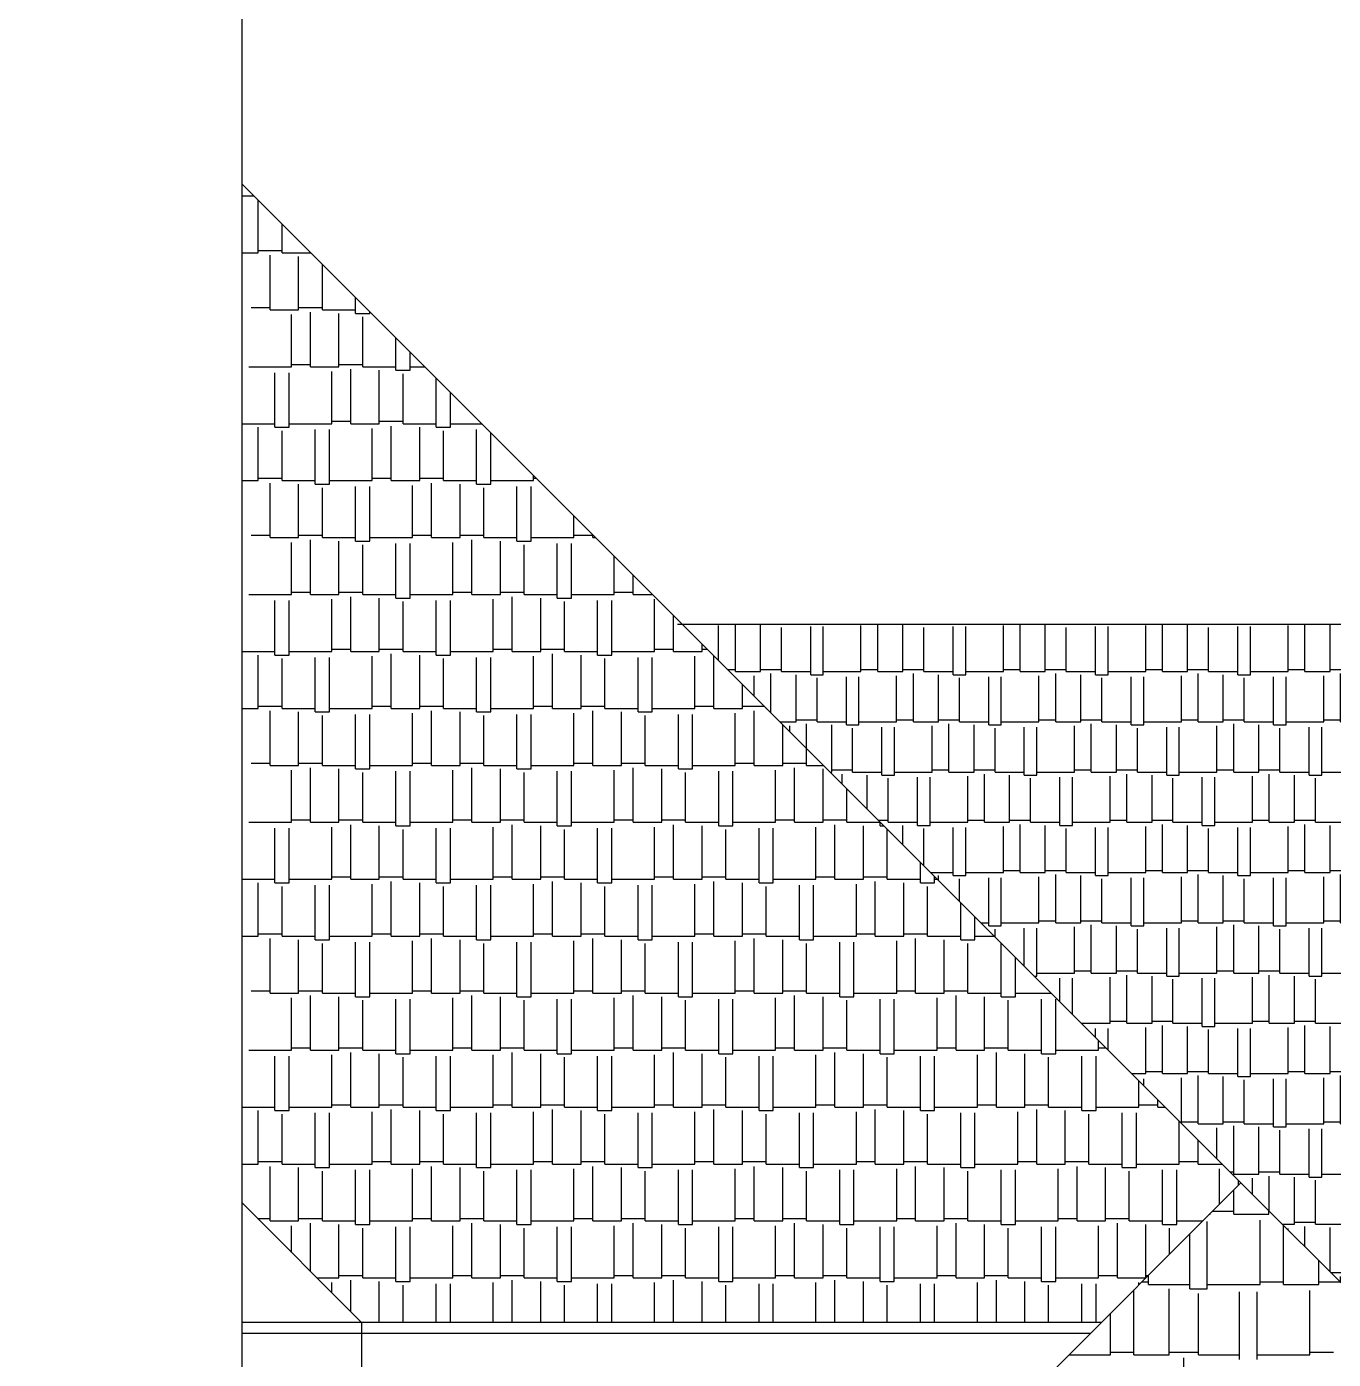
# Model space of a CAD drawing. Header units: millimetres. Extents: x 7 to 784, y -168 to 358.
# Drawn here: x 190.75 to 214.15, y 140.27 to 164.14 of the extents above; entities that cross this region are included whole.
import ezdxf

# ---------------------------------------------------------------- set-up
doc = ezdxf.new("R2010")
doc.units = ezdxf.units.MM
doc.layers.add('wall', color=5, linetype='Continuous')

msp = doc.modelspace()

# ---------------------------------------------------------------- hatches: boundary and pattern name
h = msp.add_hatch()
h.set_pattern_fill('AR-RSHKE', color=256, scale=0.075, style=0)
h.set_pattern_definition([(0, (1631.4393, 624.1896), (1.9125, 0.9), [0.45, -0.375, 0.525, -0.225, 0.675, -0.3]), (0, (1631.8893, 624.2271), (1.9125, 0.9), [0.375, -1.425, 0.3, -0.45]), (0, (1632.7893, 624.1334), (1.9125, 0.9), [0.225, -2.325]), (90, (1631.4393, 624.1896), (-0.6375, 0.9), [0.8625, -2.7375]), (90, (1631.8893, 624.1896), (-0.6375, 0.9), [0.84375, -2.75625]), (90, (1632.2643, 624.1896), (-0.6375, 0.9), [0.7875, -2.8125]), (90, (1632.7893, 624.13337), (-0.6375, 0.9), [0.8625, -2.7375]), (90, (1633.0143, 624.13337), (-0.6375, 0.9), [0.8625, -2.7375]), (90, (1633.6893, 624.1896), (-0.6375, 0.9), [0.825, -2.775])])
h.paths.add_polyline_path([(202.49419, 153.43301), (212.49419, 143.43301), (212.49419, 143.43301), (214.99419, 140.93301), (228.99419, 140.93301), (228.99419, 144.18301), (219.74419, 153.43301)])
h.paths.add_polyline_path([(232.24419, 140.93301), (228.99419, 144.18301), (228.99419, 140.93301)])

# ---------------------------------------------------------------- linework, layer by layer
for p, q in [((194.59931, 173.91368), (194.59931, 68.53607)), ((212.49419, 143.43301), (194.59931, 161.32789)), ((200.54931, 155.03212), (200.88931, 155.03212)), ((200.88931, 154.98962), (200.88931, 155.03789)), ((200.88931, 154.98962), (200.93759, 154.98962)), ((201.27181, 153.96962), (201.27181, 154.65539)), ((201.61181, 153.96962), (201.61181, 154.31539)), ((200.50681, 153.96962), (201.27181, 153.96962)), ((201.27181, 154.01212), (201.61181, 154.01212)), ((201.61181, 153.96962), (201.95759, 153.96962)), ((200.97431, 152.88587), (200.97431, 153.86337)), ((201.22931, 152.88587), (201.22931, 153.86337)), ((201.99431, 152.94962), (201.99431, 153.88462)), ((202.33431, 152.94962), (202.33431, 153.59289)), ((219.74419, 153.43301), (202.40696, 153.43301)), ((202.84431, 152.94962), (202.84431, 153.08289)), ((200.37931, 152.94962), (200.97431, 152.94962)), ((200.67681, 151.92962), (200.67681, 152.88587)), ((200.97431, 152.88587), (201.22931, 152.88587)), ((201.10181, 151.92962), (201.10181, 152.82212)), ((201.22931, 152.94962), (201.99431, 152.94962)), ((201.69681, 151.86587), (201.69681, 152.84337)), ((201.95181, 151.86587), (201.95181, 152.84337)), ((201.99431, 152.99212), (202.33431, 152.99212)), ((202.33431, 152.94962), (202.84431, 152.94962)), ((202.71681, 151.92962), (202.71681, 152.86462)), ((202.84431, 152.99212), (202.93509, 152.99212)), ((203.05681, 151.92962), (203.05681, 152.87039)), ((203.56681, 151.92962), (203.56681, 152.36039)), ((200.16681, 151.92962), (200.67681, 151.92962)), ((200.67681, 151.97212), (201.10181, 151.97212)), ((200.88931, 150.90962), (200.88931, 151.88712)), ((201.10181, 151.92962), (201.69681, 151.92962)), ((201.39931, 150.90962), (201.39931, 151.86587)), ((201.69681, 151.86587), (201.95181, 151.86587)), ((201.95181, 151.92962), (202.71681, 151.92962)), ((202.41931, 150.84587), (202.41931, 151.82337)), ((202.67431, 150.84587), (202.67431, 151.82337)), ((202.71681, 151.97212), (203.05681, 151.97212)), ((203.05681, 151.92962), (203.56681, 151.92962)), ((203.43931, 150.90962), (203.43931, 151.84462)), ((203.56681, 151.97212), (203.95509, 151.97212)), ((203.77931, 150.90962), (203.77931, 151.88712)), ((203.99181, 151.92962), (203.99181, 151.93539)), ((203.99181, 151.92962), (203.99759, 151.92962)), ((201.82431, 150.90962), (201.82431, 151.80212)), ((204.28931, 150.90962), (204.28931, 151.63789)), ((204.71431, 150.90962), (204.71431, 151.21289)), ((200.54931, 150.95212), (200.88931, 150.95212)), ((200.88931, 150.90962), (201.39931, 150.90962)), ((201.39931, 150.95212), (201.82431, 150.95212)), ((201.61181, 149.88962), (201.61181, 150.86712)), ((201.82431, 150.90962), (202.41931, 150.90962)), ((202.67431, 150.90962), (203.43931, 150.90962)), ((203.43931, 150.95212), (203.77931, 150.95212)), ((203.77931, 150.90962), (204.28931, 150.90962)), ((204.28931, 150.95212), (204.71431, 150.95212)), ((204.50181, 149.88962), (204.50181, 150.86712)), ((204.71431, 150.90962), (205.01759, 150.90962)), ((201.27181, 149.88962), (201.27181, 150.82462)), ((202.12181, 149.88962), (202.12181, 150.84587)), ((202.41931, 150.84587), (202.67431, 150.84587)), ((202.54681, 149.88962), (202.54681, 150.78212)), ((203.14181, 149.82587), (203.14181, 150.80337)), ((203.39681, 149.82587), (203.39681, 150.80337)), ((204.16181, 149.88962), (204.16181, 150.82462)), ((205.01181, 149.88962), (205.01181, 150.84587)), ((205.43681, 149.88962), (205.43681, 150.49039)), ((201.27181, 149.93212), (201.61181, 149.93212)), ((202.12181, 149.93212), (202.54681, 149.93212)), ((204.16181, 149.93212), (204.50181, 149.93212)), ((205.01181, 149.93212), (205.43681, 149.93212)), ((200.50681, 149.88962), (201.27181, 149.88962)), ((200.97431, 148.80587), (200.97431, 149.78337)), ((201.22931, 148.80587), (201.22931, 149.78337)), ((201.61181, 149.88962), (202.12181, 149.88962)), ((201.99431, 148.86962), (201.99431, 149.80462)), ((202.33431, 148.86962), (202.33431, 149.84712)), ((202.54681, 149.88962), (203.14181, 149.88962)), ((202.84431, 148.86962), (202.84431, 149.82587)), ((203.14181, 149.82587), (203.39681, 149.82587)), ((203.26931, 148.86962), (203.26931, 149.76212)), ((203.39681, 149.88962), (204.16181, 149.88962)), ((203.86431, 148.80587), (203.86431, 149.78337)), ((204.11931, 148.80587), (204.11931, 149.78337)), ((204.50181, 149.88962), (205.01181, 149.88962)), ((204.88431, 148.86962), (204.88431, 149.80462)), ((205.22431, 148.86962), (205.22431, 149.84712)), ((205.43681, 149.88962), (206.03181, 149.88962)), ((205.73431, 148.86962), (205.73431, 149.82587)), ((206.03181, 149.82587), (206.03181, 149.89539)), ((206.03181, 149.82587), (206.10134, 149.82587)), ((206.15931, 148.86962), (206.15931, 149.76212)), ((206.75431, 148.80587), (206.75431, 149.17289)), ((200.37931, 148.86962), (200.97431, 148.86962)), ((200.67681, 147.84962), (200.67681, 148.80587)), ((200.97431, 148.80587), (201.22931, 148.80587)), ((201.10181, 147.84962), (201.10181, 148.74212)), ((201.22931, 148.86962), (201.99431, 148.86962)), ((201.69681, 147.78587), (201.69681, 148.76337)), ((201.95181, 147.78587), (201.95181, 148.76337)), ((201.99431, 148.91212), (202.33431, 148.91212)), ((202.33431, 148.86962), (202.84431, 148.86962)), ((202.71681, 147.84962), (202.71681, 148.78462)), ((202.84431, 148.91212), (203.26931, 148.91212)), ((203.05681, 147.84962), (203.05681, 148.82712)), ((203.26931, 148.86962), (203.86431, 148.86962)), ((203.56681, 147.84962), (203.56681, 148.80587)), ((203.86431, 148.80587), (204.11931, 148.80587)), ((203.99181, 147.84962), (203.99181, 148.74212)), ((204.11931, 148.86962), (204.88431, 148.86962)), ((204.58681, 147.78587), (204.58681, 148.76337)), ((204.84181, 147.78587), (204.84181, 148.76337)), ((204.88431, 148.91212), (205.22431, 148.91212)), ((205.22431, 148.86962), (205.73431, 148.86962)), ((205.60681, 147.84962), (205.60681, 148.78462)), ((205.73431, 148.91212), (206.15931, 148.91212)), ((205.94681, 147.84962), (205.94681, 148.82712)), ((206.15931, 148.86962), (206.75431, 148.86962)), ((206.45681, 147.84962), (206.45681, 148.80587)), ((206.75431, 148.80587), (207.00931, 148.80587)), ((206.88181, 147.84962), (206.88181, 148.74212)), ((207.00931, 148.80587), (207.00931, 148.91789)), ((207.00931, 148.86962), (207.05759, 148.86962)), ((207.47681, 147.78587), (207.47681, 148.45039)), ((207.73181, 147.78587), (207.73181, 148.19539)), ((200.16681, 147.84962), (200.67681, 147.84962)), ((200.67681, 147.89212), (201.10181, 147.89212)), ((200.88931, 146.82962), (200.88931, 147.80712)), ((201.10181, 147.84962), (201.69681, 147.84962)), ((201.39931, 146.82962), (201.39931, 147.78587)), ((201.69681, 147.78587), (201.95181, 147.78587)), ((201.95181, 147.84962), (202.71681, 147.84962)), ((202.71681, 147.89212), (203.05681, 147.89212)), ((203.05681, 147.84962), (203.56681, 147.84962)), ((203.43931, 146.82962), (203.43931, 147.76462)), ((203.56681, 147.89212), (203.99181, 147.89212)), ((203.77931, 146.82962), (203.77931, 147.80712)), ((203.99181, 147.84962), (204.58681, 147.84962)), ((204.28931, 146.82962), (204.28931, 147.78587)), ((204.58681, 147.78587), (204.84181, 147.78587)), ((204.84181, 147.84962), (205.60681, 147.84962)), ((205.60681, 147.89212), (205.94681, 147.89212)), ((205.94681, 147.84962), (206.45681, 147.84962)), ((206.32931, 146.82962), (206.32931, 147.76462)), ((206.45681, 147.89212), (206.88181, 147.89212)), ((206.66931, 146.82962), (206.66931, 147.80712)), ((206.88181, 147.84962), (207.47681, 147.84962)), ((207.17931, 146.82962), (207.17931, 147.78587)), ((207.47681, 147.78587), (207.73181, 147.78587)), ((207.73181, 147.84962), (208.07759, 147.84962)), ((201.82431, 146.82962), (201.82431, 147.72212)), ((202.41931, 146.76587), (202.41931, 147.74337)), ((202.67431, 146.76587), (202.67431, 147.74337)), ((204.71431, 146.82962), (204.71431, 147.72212)), ((205.30931, 146.76587), (205.30931, 147.74337)), ((205.56431, 146.76587), (205.56431, 147.74337)), ((207.60431, 146.82962), (207.60431, 147.72212)), ((208.19931, 146.76587), (208.19931, 147.72789)), ((208.45431, 146.76587), (208.45431, 147.47289)), ((200.54931, 146.87212), (200.88931, 146.87212)), ((200.88931, 146.82962), (201.39931, 146.82962)), ((201.39931, 146.87212), (201.82431, 146.87212)), ((201.82431, 146.82962), (202.41931, 146.82962)), ((202.67431, 146.82962), (203.43931, 146.82962)), ((203.43931, 146.87212), (203.77931, 146.87212)), ((203.77931, 146.82962), (204.28931, 146.82962)), ((204.28931, 146.87212), (204.71431, 146.87212)), ((204.71431, 146.82962), (205.30931, 146.82962)), ((205.56431, 146.82962), (206.32931, 146.82962)), ((206.32931, 146.87212), (206.66931, 146.87212)), ((206.66931, 146.82962), (207.17931, 146.82962)), ((207.17931, 146.87212), (207.60431, 146.87212)), ((207.60431, 146.82962), (208.19931, 146.82962)), ((208.45431, 146.82962), (209.09759, 146.82962)), ((201.27181, 145.80962), (201.27181, 146.74462)), ((201.61181, 145.80962), (201.61181, 146.78712)), ((202.12181, 145.80962), (202.12181, 146.76587)), ((202.41931, 146.76587), (202.67431, 146.76587)), ((202.54681, 145.80962), (202.54681, 146.70212)), ((203.14181, 145.74587), (203.14181, 146.72337)), ((203.39681, 145.74587), (203.39681, 146.72337)), ((204.16181, 145.80962), (204.16181, 146.74462)), ((204.50181, 145.80962), (204.50181, 146.78712)), ((205.01181, 145.80962), (205.01181, 146.76587)), ((205.30931, 146.76587), (205.56431, 146.76587)), ((205.43681, 145.80962), (205.43681, 146.70212)), ((206.03181, 145.74587), (206.03181, 146.72337)), ((206.28681, 145.74587), (206.28681, 146.72337)), ((207.05181, 145.80962), (207.05181, 146.74462)), ((207.39181, 145.80962), (207.39181, 146.78712)), ((207.90181, 145.80962), (207.90181, 146.76587)), ((208.19931, 146.76587), (208.45431, 146.76587)), ((208.32681, 145.80962), (208.32681, 146.70212)), ((208.92181, 145.74587), (208.92181, 146.72337)), ((209.17681, 145.74587), (209.17681, 146.72337)), ((201.27181, 145.85212), (201.61181, 145.85212)), ((202.12181, 145.85212), (202.54681, 145.85212)), ((204.16181, 145.85212), (204.50181, 145.85212)), ((205.01181, 145.85212), (205.43681, 145.85212)), ((207.05181, 145.85212), (207.39181, 145.85212)), ((207.90181, 145.85212), (208.32681, 145.85212)), ((209.94181, 145.80962), (209.94181, 145.98539)), ((209.94181, 145.85212), (210.07509, 145.85212)), ((200.50681, 145.80962), (201.27181, 145.80962)), ((200.97431, 144.72587), (200.97431, 145.70337)), ((201.22931, 144.72587), (201.22931, 145.70337)), ((201.61181, 145.80962), (202.12181, 145.80962)), ((201.99431, 144.78962), (201.99431, 145.72462)), ((202.33431, 144.78962), (202.33431, 145.76712)), ((202.54681, 145.80962), (203.14181, 145.80962)), ((202.84431, 144.78962), (202.84431, 145.74587)), ((203.14181, 145.74587), (203.39681, 145.74587)), ((203.26931, 144.78962), (203.26931, 145.68212)), ((203.39681, 145.80962), (204.16181, 145.80962)), ((203.86431, 144.72587), (203.86431, 145.70337)), ((204.11931, 144.72587), (204.11931, 145.70337)), ((204.50181, 145.80962), (205.01181, 145.80962)), ((204.88431, 144.78962), (204.88431, 145.72462)), ((205.22431, 144.78962), (205.22431, 145.76712)), ((205.43681, 145.80962), (206.03181, 145.80962)), ((205.73431, 144.78962), (205.73431, 145.74587)), ((206.03181, 145.74587), (206.28681, 145.74587)), ((206.15931, 144.78962), (206.15931, 145.68212)), ((206.28681, 145.80962), (207.05181, 145.80962)), ((206.75431, 144.72587), (206.75431, 145.70337)), ((207.00931, 144.72587), (207.00931, 145.70337)), ((207.39181, 145.80962), (207.90181, 145.80962)), ((207.77431, 144.78962), (207.77431, 145.72462)), ((208.11431, 144.78962), (208.11431, 145.76712)), ((208.32681, 145.80962), (208.92181, 145.80962)), ((208.62431, 144.78962), (208.62431, 145.74587)), ((208.92181, 145.74587), (209.17681, 145.74587)), ((209.04931, 144.78962), (209.04931, 145.68212)), ((209.17681, 145.80962), (209.94181, 145.80962)), ((209.64431, 144.72587), (209.64431, 145.70337)), ((209.89931, 144.72587), (209.89931, 145.70337)), ((210.66431, 144.78962), (210.66431, 145.26289)), ((211.00431, 144.78962), (211.00431, 144.92289)), ((200.37931, 144.78962), (200.97431, 144.78962)), ((200.67681, 143.76962), (200.67681, 144.72587)), ((200.97431, 144.72587), (201.22931, 144.72587)), ((201.10181, 143.76962), (201.10181, 144.66212)), ((201.22931, 144.78962), (201.99431, 144.78962)), ((201.69681, 143.70587), (201.69681, 144.68337)), ((201.95181, 143.70587), (201.95181, 144.68337)), ((201.99431, 144.83212), (202.33431, 144.83212)), ((202.33431, 144.78962), (202.84431, 144.78962)), ((202.71681, 143.76962), (202.71681, 144.70462)), ((202.84431, 144.83212), (203.26931, 144.83212)), ((203.05681, 143.76962), (203.05681, 144.74712)), ((203.26931, 144.78962), (203.86431, 144.78962)), ((203.56681, 143.76962), (203.56681, 144.72587)), ((203.86431, 144.72587), (204.11931, 144.72587)), ((203.99181, 143.76962), (203.99181, 144.66212)), ((204.11931, 144.78962), (204.88431, 144.78962)), ((204.58681, 143.70587), (204.58681, 144.68337)), ((204.84181, 143.70587), (204.84181, 144.68337)), ((204.88431, 144.83212), (205.22431, 144.83212)), ((205.22431, 144.78962), (205.73431, 144.78962)), ((205.60681, 143.76962), (205.60681, 144.70462)), ((205.73431, 144.83212), (206.15931, 144.83212)), ((205.94681, 143.76962), (205.94681, 144.74712)), ((206.15931, 144.78962), (206.75431, 144.78962)), ((206.45681, 143.76962), (206.45681, 144.72587)), ((206.75431, 144.72587), (207.00931, 144.72587)), ((206.88181, 143.76962), (206.88181, 144.66212)), ((207.00931, 144.78962), (207.77431, 144.78962)), ((207.47681, 143.70587), (207.47681, 144.68337)), ((207.73181, 143.70587), (207.73181, 144.68337)), ((207.77431, 144.83212), (208.11431, 144.83212)), ((208.11431, 144.78962), (208.62431, 144.78962)), ((208.49681, 143.76962), (208.49681, 144.70462)), ((208.62431, 144.83212), (209.04931, 144.83212)), ((208.83681, 143.76962), (208.83681, 144.74712)), ((209.04931, 144.78962), (209.64431, 144.78962)), ((209.34681, 143.76962), (209.34681, 144.72587)), ((209.64431, 144.72587), (209.89931, 144.72587)), ((209.77181, 143.76962), (209.77181, 144.66212)), ((209.89931, 144.78962), (210.66431, 144.78962)), ((210.36681, 143.70587), (210.36681, 144.68337)), ((210.62181, 143.70587), (210.62181, 144.68337)), ((210.66431, 144.83212), (211.00431, 144.83212)), ((211.00431, 144.78962), (211.13759, 144.78962)), ((211.38681, 143.76962), (211.38681, 144.54039)), ((211.72681, 143.76962), (211.72681, 144.20039)), ((200.16681, 143.76962), (200.67681, 143.76962)), ((200.67681, 143.81212), (201.10181, 143.81212)), ((200.88931, 142.74962), (200.88931, 143.72712)), ((201.10181, 143.76962), (201.69681, 143.76962)), ((201.39931, 142.74962), (201.39931, 143.70587)), ((201.69681, 143.70587), (201.95181, 143.70587)), ((201.95181, 143.76962), (202.71681, 143.76962)), ((202.71681, 143.81212), (203.05681, 143.81212)), ((203.05681, 143.76962), (203.56681, 143.76962)), ((203.56681, 143.81212), (203.99181, 143.81212)), ((203.77931, 142.74962), (203.77931, 143.72712)), ((203.99181, 143.76962), (204.58681, 143.76962)), ((204.28931, 142.74962), (204.28931, 143.70587)), ((204.58681, 143.70587), (204.84181, 143.70587)), ((204.84181, 143.76962), (205.60681, 143.76962)), ((205.60681, 143.81212), (205.94681, 143.81212)), ((205.94681, 143.76962), (206.45681, 143.76962)), ((206.45681, 143.81212), (206.88181, 143.81212)), ((206.66931, 142.74962), (206.66931, 143.72712)), ((206.88181, 143.76962), (207.47681, 143.76962)), ((207.17931, 142.74962), (207.17931, 143.70587)), ((207.47681, 143.70587), (207.73181, 143.70587)), ((207.73181, 143.76962), (208.49681, 143.76962)), ((208.49681, 143.81212), (208.83681, 143.81212)), ((208.83681, 143.76962), (209.34681, 143.76962)), ((209.34681, 143.81212), (209.77181, 143.81212)), ((209.55931, 142.74962), (209.55931, 143.72712)), ((209.77181, 143.76962), (210.36681, 143.76962)), ((210.06931, 142.74962), (210.06931, 143.70587)), ((210.36681, 143.70587), (210.62181, 143.70587)), ((210.62181, 143.76962), (211.38681, 143.76962)), ((211.38681, 143.81212), (211.72681, 143.81212)), ((211.72681, 143.76962), (212.15759, 143.76962)), ((201.82431, 142.74962), (201.82431, 143.64212)), ((202.41931, 142.68587), (202.41931, 143.66337)), ((202.67431, 142.68587), (202.67431, 143.66337)), ((203.43931, 142.74962), (203.43931, 143.68462)), ((204.71431, 142.74962), (204.71431, 143.64212)), ((205.30931, 142.68587), (205.30931, 143.66337)), ((205.56431, 142.68587), (205.56431, 143.66337)), ((206.32931, 142.74962), (206.32931, 143.68462)), ((207.60431, 142.74962), (207.60431, 143.64212)), ((208.19931, 142.68587), (208.19931, 143.66337)), ((208.45431, 142.68587), (208.45431, 143.66337)), ((209.21931, 142.74962), (209.21931, 143.68462)), ((210.49431, 142.74962), (210.49431, 143.64212)), ((211.08931, 142.68587), (211.08931, 143.66337)), ((211.34431, 142.68587), (211.34431, 143.66337)), ((212.10931, 143.04814), (212.10931, 143.68462)), ((212.44931, 143.38814), (212.44931, 143.47789)), ((194.59931, 125.53814), (212.49419, 143.43301)), ((212.36431, 142.86962), (212.36431, 143.30314)), ((232.24419, 123.68301), (212.49419, 143.43301)), ((196.74419, 140.93301), (194.59931, 143.07789)), ((200.54931, 142.79212), (200.88931, 142.79212)), ((200.88931, 142.74962), (201.39931, 142.74962)), ((201.39931, 142.79212), (201.82431, 142.79212)), ((201.82431, 142.74962), (202.41931, 142.74962)), ((202.67431, 142.74962), (203.43931, 142.74962)), ((203.43931, 142.79212), (203.77931, 142.79212)), ((203.77931, 142.74962), (204.28931, 142.74962)), ((204.28931, 142.79212), (204.71431, 142.79212)), ((204.71431, 142.74962), (205.30931, 142.74962)), ((205.56431, 142.74962), (206.32931, 142.74962)), ((206.32931, 142.79212), (206.66931, 142.79212)), ((206.66931, 142.74962), (207.17931, 142.74962)), ((207.17931, 142.79212), (207.60431, 142.79212)), ((207.60431, 142.74962), (208.19931, 142.74962)), ((208.45431, 142.74962), (209.21931, 142.74962)), ((209.21931, 142.79212), (209.55931, 142.79212)), ((209.55931, 142.74962), (210.06931, 142.74962)), ((210.06931, 142.79212), (210.49431, 142.79212)), ((210.49431, 142.74962), (211.08931, 142.74962)), ((211.34431, 142.74962), (211.81079, 142.74962)), ((211.93079, 142.86962), (211.94431, 142.86962)), ((211.94431, 142.86962), (211.94431, 142.88314)), ((211.98329, 142.92212), (212.36431, 142.92212)), ((212.36431, 142.86962), (212.99431, 142.86962)), ((212.83681, 141.60962), (212.83681, 142.76462)), ((212.99431, 142.86962), (212.99431, 142.93289)), ((212.99431, 142.92212), (213.00509, 142.92212)), ((201.27181, 141.72962), (201.27181, 142.66462)), ((201.61181, 141.72962), (201.61181, 142.70712)), ((202.12181, 141.72962), (202.12181, 142.68587)), ((202.41931, 142.68587), (202.67431, 142.68587)), ((202.54681, 141.72962), (202.54681, 142.62212)), ((203.14181, 141.66587), (203.14181, 142.64337)), ((203.39681, 141.66587), (203.39681, 142.64337)), ((204.16181, 141.72962), (204.16181, 142.66462)), ((204.50181, 141.72962), (204.50181, 142.70712)), ((205.01181, 141.72962), (205.01181, 142.68587)), ((205.30931, 142.68587), (205.56431, 142.68587)), ((205.43681, 141.72962), (205.43681, 142.62212)), ((206.03181, 141.66587), (206.03181, 142.64337)), ((206.28681, 141.66587), (206.28681, 142.64337)), ((207.05181, 141.72962), (207.05181, 142.66462)), ((207.39181, 141.72962), (207.39181, 142.70712)), ((207.90181, 141.72962), (207.90181, 142.68587)), ((208.19931, 142.68587), (208.45431, 142.68587)), ((208.32681, 141.72962), (208.32681, 142.62212)), ((208.92181, 141.66587), (208.92181, 142.64337)), ((209.17681, 141.66587), (209.17681, 142.64337)), ((209.94181, 141.72962), (209.94181, 142.66462)), ((210.28181, 141.72962), (210.28181, 142.70712)), ((210.79181, 141.73064), (210.79181, 142.68587)), ((211.08931, 142.68587), (211.34431, 142.68587)), ((211.21681, 142.15564), (211.21681, 142.62212)), ((211.57681, 141.53087), (211.57681, 142.51564)), ((211.89181, 141.53087), (211.89181, 142.73837)), ((213.25681, 141.60962), (213.25681, 142.67039)), ((213.88681, 141.60962), (213.88681, 142.04039)), ((196.21431, 141.46289), (196.21431, 141.64462)), ((196.55431, 141.12289), (196.55431, 141.68712)), ((197.06431, 140.93301), (197.06431, 141.66587)), ((197.48931, 140.93301), (197.48931, 141.60212)), ((198.08431, 140.93301), (198.08431, 141.62337)), ((198.33931, 140.93301), (198.33931, 141.62337)), ((200.50681, 141.72962), (201.27181, 141.72962)), ((200.97431, 140.93301), (200.97431, 141.62337)), ((201.22931, 140.93301), (201.22931, 141.62337)), ((201.27181, 141.77212), (201.61181, 141.77212)), ((201.61181, 141.72962), (202.12181, 141.72962)), ((201.99431, 140.93301), (201.99431, 141.64462)), ((202.12181, 141.77212), (202.54681, 141.77212)), ((202.33431, 140.93301), (202.33431, 141.68712)), ((202.54681, 141.72962), (203.14181, 141.72962)), ((202.84431, 140.93301), (202.84431, 141.66587)), ((203.14181, 141.66587), (203.39681, 141.66587)), ((203.26931, 140.93301), (203.26931, 141.60212)), ((203.39681, 141.72962), (204.16181, 141.72962)), ((203.86431, 140.93301), (203.86431, 141.62337)), ((204.11931, 140.93301), (204.11931, 141.62337)), ((204.16181, 141.77212), (204.50181, 141.77212)), ((204.50181, 141.72962), (205.01181, 141.72962)), ((204.88431, 140.93301), (204.88431, 141.64462)), ((205.01181, 141.77212), (205.43681, 141.77212)), ((205.22431, 140.93301), (205.22431, 141.68712)), ((205.43681, 141.72962), (206.03181, 141.72962)), ((205.73431, 140.93301), (205.73431, 141.66587)), ((206.03181, 141.66587), (206.28681, 141.66587)), ((206.15931, 140.93301), (206.15931, 141.60212)), ((206.28681, 141.72962), (207.05181, 141.72962)), ((206.75431, 140.93301), (206.75431, 141.62337)), ((207.00931, 140.93301), (207.00931, 141.62337)), ((207.05181, 141.77212), (207.39181, 141.77212)), ((207.39181, 141.72962), (207.90181, 141.72962)), ((207.77431, 140.93301), (207.77431, 141.64462)), ((207.90181, 141.77212), (208.32681, 141.77212)), ((208.11431, 140.93301), (208.11431, 141.68712)), ((208.32681, 141.72962), (208.92181, 141.72962)), ((208.62431, 140.93301), (208.62431, 141.66587)), ((208.92181, 141.66587), (209.17681, 141.66587)), ((209.04931, 140.93301), (209.04931, 141.60212)), ((209.17681, 141.72962), (209.94181, 141.72962)), ((209.64431, 140.93301), (209.64431, 141.62337)), ((209.89931, 140.93301), (209.89931, 141.62337)), ((209.94181, 141.77212), (210.28181, 141.77212)), ((210.28181, 141.72962), (210.79079, 141.72962)), ((210.66431, 141.60314), (210.66431, 141.64462)), ((210.72329, 141.66212), (210.84181, 141.66212)), ((210.79181, 141.77212), (210.83329, 141.77212)), ((210.84181, 141.60962), (210.84181, 141.78064)), ((210.84181, 141.60962), (211.57681, 141.60962)), ((211.89181, 141.60962), (212.83681, 141.60962)), ((212.83681, 141.66212), (213.25681, 141.66212)), ((213.25681, 141.60962), (213.88681, 141.60962)), ((213.88681, 141.66212), (214.26509, 141.66212)), ((210.57931, 140.34962), (210.57931, 141.51814)), ((211.20931, 140.34962), (211.20931, 141.53087)), ((211.57681, 141.53087), (211.89181, 141.53087)), ((211.73431, 140.34962), (211.73431, 141.45212)), ((212.46931, 140.27087), (212.46931, 141.47837)), ((212.78431, 140.27087), (212.78431, 141.47837)), ((213.72931, 140.34962), (213.72931, 141.50462)), ((210.15931, 140.34962), (210.15931, 141.09814)), ((209.99419, 140.93301), (194.59931, 140.93301)), ((196.74419, 140.93301), (196.74419, 139.48301)), ((209.79419, 140.73301), (194.59931, 140.73301)), ((210.15931, 140.40212), (210.57931, 140.40212)), ((211.20931, 140.40212), (211.73431, 140.40212)), ((213.72931, 140.40212), (214.14931, 140.40212)), ((209.41079, 140.34962), (210.15931, 140.34962)), ((210.57931, 140.34962), (211.20931, 140.34962)), ((211.47181, 139.08962), (211.47181, 140.29712)), ((211.73431, 140.34962), (212.46931, 140.34962)), ((212.78431, 140.34962), (213.72931, 140.34962))]:
    msp.add_line(p, q)
at = {"color": 0}
msp.add_arc((223.31744, 157.44221), 97.37766, 305.9270425, 305.9270425, dxfattribs=at)
at = {"layer": 'wall', "color": 0}
for p, q in [((194.59931, 161.10962), (194.81759, 161.10962)), ((194.89681, 160.08962), (194.89681, 161.03039)), ((195.32181, 160.08962), (195.32181, 160.60539)), ((194.59931, 160.08962), (194.89681, 160.08962)), ((194.89681, 160.13212), (195.32181, 160.13212)), ((195.10931, 159.06962), (195.10931, 160.04712)), ((195.32181, 160.08962), (195.83759, 160.08962)), ((195.61931, 159.06962), (195.61931, 160.02587)), ((196.04431, 159.06962), (196.04431, 159.88289)), ((196.63931, 159.00587), (196.63931, 159.28789)), ((194.76931, 159.11212), (195.10931, 159.11212)), ((195.10931, 159.06962), (195.61931, 159.06962)), ((195.49181, 158.04962), (195.49181, 158.98462)), ((195.61931, 159.11212), (196.04431, 159.11212)), ((195.83181, 158.04962), (195.83181, 159.02712)), ((196.04431, 159.06962), (196.63931, 159.06962)), ((196.34181, 158.04962), (196.34181, 159.00587)), ((196.63931, 159.00587), (196.89431, 159.00587)), ((196.89431, 159.00587), (196.89431, 159.03289)), ((196.76681, 158.04962), (196.76681, 158.94212)), ((197.36181, 157.98587), (197.36181, 158.56539)), ((197.61681, 157.98587), (197.61681, 158.31039)), ((194.72681, 158.04962), (195.49181, 158.04962)), ((195.49181, 158.09212), (195.83181, 158.09212)), ((195.83181, 158.04962), (196.34181, 158.04962)), ((196.34181, 158.09212), (196.76681, 158.09212)), ((196.76681, 158.04962), (197.36181, 158.04962)), ((197.61681, 158.04962), (197.87759, 158.04962)), ((195.19431, 156.96587), (195.19431, 157.94337)), ((195.44931, 156.96587), (195.44931, 157.94337)), ((196.21431, 157.02962), (196.21431, 157.96462)), ((196.55431, 157.02962), (196.55431, 158.00712)), ((197.06431, 157.02962), (197.06431, 157.98587)), ((197.36181, 157.98587), (197.61681, 157.98587)), ((197.48931, 157.02962), (197.48931, 157.92212)), ((198.08431, 156.96587), (198.08431, 157.84289)), ((198.33931, 156.96587), (198.33931, 157.58789)), ((196.21431, 157.07212), (196.55431, 157.07212)), ((197.06431, 157.07212), (197.48931, 157.07212)), ((194.59931, 157.02962), (195.19431, 157.02962)), ((194.89681, 156.00962), (194.89681, 156.96587)), ((195.19431, 156.96587), (195.44931, 156.96587)), ((195.32181, 156.00962), (195.32181, 156.90212)), ((195.44931, 157.02962), (196.21431, 157.02962)), ((195.91681, 155.94587), (195.91681, 156.92337)), ((196.17181, 155.94587), (196.17181, 156.92337)), ((196.55431, 157.02962), (197.06431, 157.02962)), ((196.93681, 156.00962), (196.93681, 156.94462)), ((197.27681, 156.00962), (197.27681, 156.98712)), ((197.48931, 157.02962), (198.08431, 157.02962)), ((197.78681, 156.00962), (197.78681, 156.96587)), ((198.08431, 156.96587), (198.33931, 156.96587)), ((198.21181, 156.00962), (198.21181, 156.90212)), ((198.33931, 157.02962), (198.89759, 157.02962)), ((198.80681, 155.94587), (198.80681, 156.92337)), ((199.06181, 155.94587), (199.06181, 156.86539)), ((194.59931, 156.00962), (194.89681, 156.00962)), ((194.89681, 156.05212), (195.32181, 156.05212)), ((195.10931, 154.98962), (195.10931, 155.96712)), ((195.32181, 156.00962), (195.91681, 156.00962)), ((195.61931, 154.98962), (195.61931, 155.94587)), ((195.91681, 155.94587), (196.17181, 155.94587)), ((196.04431, 154.98962), (196.04431, 155.88212)), ((196.17181, 156.00962), (196.93681, 156.00962)), ((196.63931, 154.92587), (196.63931, 155.90337)), ((196.89431, 154.92587), (196.89431, 155.90337)), ((196.93681, 156.05212), (197.27681, 156.05212)), ((197.27681, 156.00962), (197.78681, 156.00962)), ((197.65931, 154.98962), (197.65931, 155.92462)), ((197.78681, 156.05212), (198.21181, 156.05212)), ((197.99931, 154.98962), (197.99931, 155.96712)), ((198.21181, 156.00962), (198.80681, 156.00962)), ((198.50931, 154.98962), (198.50931, 155.94587)), ((198.80681, 155.94587), (199.06181, 155.94587)), ((198.93431, 154.98962), (198.93431, 155.88212)), ((199.06181, 156.00962), (199.82681, 156.00962)), ((199.52931, 154.92587), (199.52931, 155.90337)), ((199.78431, 154.92587), (199.78431, 155.90337)), ((199.82681, 156.00962), (199.82681, 156.10039)), ((199.82681, 156.05212), (199.87509, 156.05212)), ((200.54931, 154.98962), (200.54931, 155.37789)), ((194.76931, 155.03212), (195.10931, 155.03212)), ((195.10931, 154.98962), (195.61931, 154.98962)), ((195.61931, 155.03212), (196.04431, 155.03212)), ((195.83181, 153.96962), (195.83181, 154.94712)), ((196.04431, 154.98962), (196.63931, 154.98962)), ((196.34181, 153.96962), (196.34181, 154.92587)), ((196.63931, 154.92587), (196.89431, 154.92587)), ((196.89431, 154.98962), (197.65931, 154.98962)), ((197.65931, 155.03212), (197.99931, 155.03212)), ((197.99931, 154.98962), (198.50931, 154.98962)), ((198.50931, 155.03212), (198.93431, 155.03212)), ((198.72181, 153.96962), (198.72181, 154.94712)), ((198.93431, 154.98962), (199.52931, 154.98962)), ((199.23181, 153.96962), (199.23181, 154.92587)), ((199.52931, 154.92587), (199.78431, 154.92587)), ((199.78431, 154.98962), (200.54931, 154.98962)), ((195.49181, 153.96962), (195.49181, 154.90462)), ((196.76681, 153.96962), (196.76681, 154.86212)), ((197.36181, 153.90587), (197.36181, 154.88337)), ((197.61681, 153.90587), (197.61681, 154.88337)), ((198.38181, 153.96962), (198.38181, 154.90462)), ((199.65681, 153.96962), (199.65681, 154.86212)), ((200.25181, 153.90587), (200.25181, 154.88337)), ((200.50681, 153.90587), (200.50681, 154.88337)), ((194.72681, 153.96962), (195.49181, 153.96962)), ((195.49181, 154.01212), (195.83181, 154.01212)), ((195.83181, 153.96962), (196.34181, 153.96962)), ((196.34181, 154.01212), (196.76681, 154.01212)), ((196.76681, 153.96962), (197.36181, 153.96962)), ((197.61681, 153.96962), (198.38181, 153.96962)), ((198.38181, 154.01212), (198.72181, 154.01212)), ((198.72181, 153.96962), (199.23181, 153.96962)), ((199.23181, 154.01212), (199.65681, 154.01212)), ((199.65681, 153.96962), (200.25181, 153.96962)), ((195.19431, 152.88587), (195.19431, 153.86337)), ((195.44931, 152.88587), (195.44931, 153.86337)), ((196.21431, 152.94962), (196.21431, 153.88462)), ((196.55431, 152.94962), (196.55431, 153.92712)), ((197.06431, 152.94962), (197.06431, 153.90587)), ((197.36181, 153.90587), (197.61681, 153.90587)), ((197.48931, 152.94962), (197.48931, 153.84212)), ((198.08431, 152.88587), (198.08431, 153.86337)), ((198.33931, 152.88587), (198.33931, 153.86337)), ((199.10431, 152.94962), (199.10431, 153.88462)), ((199.44431, 152.94962), (199.44431, 153.92712)), ((199.95431, 152.94962), (199.95431, 153.90587)), ((200.25181, 153.90587), (200.50681, 153.90587)), ((200.37931, 152.94962), (200.37931, 153.84212)), ((194.59931, 152.94962), (195.19431, 152.94962)), ((194.89681, 151.92962), (194.89681, 152.88587)), ((195.19431, 152.88587), (195.44931, 152.88587)), ((195.32181, 151.92962), (195.32181, 152.82212)), ((195.44931, 152.94962), (196.21431, 152.94962)), ((195.91681, 151.86587), (195.91681, 152.84337)), ((196.17181, 151.86587), (196.17181, 152.84337)), ((196.21431, 152.99212), (196.55431, 152.99212)), ((196.55431, 152.94962), (197.06431, 152.94962)), ((196.93681, 151.92962), (196.93681, 152.86462)), ((197.06431, 152.99212), (197.48931, 152.99212)), ((197.27681, 151.92962), (197.27681, 152.90712)), ((197.48931, 152.94962), (198.08431, 152.94962)), ((197.78681, 151.92962), (197.78681, 152.88587)), ((198.08431, 152.88587), (198.33931, 152.88587)), ((198.21181, 151.92962), (198.21181, 152.82212)), ((198.33931, 152.94962), (199.10431, 152.94962)), ((198.80681, 151.86587), (198.80681, 152.84337)), ((199.06181, 151.86587), (199.06181, 152.84337)), ((199.10431, 152.99212), (199.44431, 152.99212)), ((199.44431, 152.94962), (199.95431, 152.94962)), ((199.82681, 151.92962), (199.82681, 152.86462)), ((199.95431, 152.99212), (200.37931, 152.99212)), ((200.16681, 151.92962), (200.16681, 152.90712)), ((194.59931, 151.92962), (194.89681, 151.92962)), ((194.89681, 151.97212), (195.32181, 151.97212)), ((195.10931, 150.90962), (195.10931, 151.88712)), ((195.32181, 151.92962), (195.91681, 151.92962)), ((195.61931, 150.90962), (195.61931, 151.86587)), ((195.91681, 151.86587), (196.17181, 151.86587)), ((196.17181, 151.92962), (196.93681, 151.92962)), ((196.63931, 150.84587), (196.63931, 151.82337)), ((196.89431, 150.84587), (196.89431, 151.82337)), ((196.93681, 151.97212), (197.27681, 151.97212)), ((197.27681, 151.92962), (197.78681, 151.92962)), ((197.65931, 150.90962), (197.65931, 151.84462)), ((197.78681, 151.97212), (198.21181, 151.97212)), ((197.99931, 150.90962), (197.99931, 151.88712)), ((198.21181, 151.92962), (198.80681, 151.92962)), ((198.50931, 150.90962), (198.50931, 151.86587)), ((198.80681, 151.86587), (199.06181, 151.86587)), ((199.06181, 151.92962), (199.82681, 151.92962)), ((199.52931, 150.84587), (199.52931, 151.82337)), ((199.78431, 150.84587), (199.78431, 151.82337)), ((199.82681, 151.97212), (200.16681, 151.97212)), ((200.54931, 150.90962), (200.54931, 151.84462)), ((196.04431, 150.90962), (196.04431, 151.80212)), ((198.93431, 150.90962), (198.93431, 151.80212)), ((194.76931, 150.95212), (195.10931, 150.95212)), ((195.10931, 150.90962), (195.61931, 150.90962)), ((195.61931, 150.95212), (196.04431, 150.95212)), ((195.83181, 149.88962), (195.83181, 150.86712)), ((196.04431, 150.90962), (196.63931, 150.90962)), ((196.89431, 150.90962), (197.65931, 150.90962)), ((197.65931, 150.95212), (197.99931, 150.95212)), ((197.99931, 150.90962), (198.50931, 150.90962)), ((198.50931, 150.95212), (198.93431, 150.95212)), ((198.72181, 149.88962), (198.72181, 150.86712)), ((198.93431, 150.90962), (199.52931, 150.90962)), ((199.78431, 150.90962), (200.54931, 150.90962)), ((195.49181, 149.88962), (195.49181, 150.82462)), ((196.34181, 149.88962), (196.34181, 150.84587)), ((196.63931, 150.84587), (196.89431, 150.84587)), ((196.76681, 149.88962), (196.76681, 150.78212)), ((197.36181, 149.82587), (197.36181, 150.80337)), ((197.61681, 149.82587), (197.61681, 150.80337)), ((198.38181, 149.88962), (198.38181, 150.82462)), ((199.23181, 149.88962), (199.23181, 150.84587)), ((199.52931, 150.84587), (199.78431, 150.84587)), ((199.65681, 149.88962), (199.65681, 150.78212)), ((200.25181, 149.82587), (200.25181, 150.80337)), ((200.50681, 149.82587), (200.50681, 150.80337)), ((195.49181, 149.93212), (195.83181, 149.93212)), ((196.34181, 149.93212), (196.76681, 149.93212)), ((198.38181, 149.93212), (198.72181, 149.93212)), ((199.23181, 149.93212), (199.65681, 149.93212)), ((194.72681, 149.88962), (195.49181, 149.88962)), ((195.19431, 148.80587), (195.19431, 149.78337)), ((195.44931, 148.80587), (195.44931, 149.78337)), ((195.83181, 149.88962), (196.34181, 149.88962)), ((196.21431, 148.86962), (196.21431, 149.80462)), ((196.55431, 148.86962), (196.55431, 149.84712)), ((196.76681, 149.88962), (197.36181, 149.88962)), ((197.06431, 148.86962), (197.06431, 149.82587)), ((197.36181, 149.82587), (197.61681, 149.82587)), ((197.48931, 148.86962), (197.48931, 149.76212)), ((197.61681, 149.88962), (198.38181, 149.88962)), ((198.08431, 148.80587), (198.08431, 149.78337)), ((198.33931, 148.80587), (198.33931, 149.78337)), ((198.72181, 149.88962), (199.23181, 149.88962)), ((199.10431, 148.86962), (199.10431, 149.80462)), ((199.44431, 148.86962), (199.44431, 149.84712)), ((199.65681, 149.88962), (200.25181, 149.88962)), ((199.95431, 148.86962), (199.95431, 149.82587)), ((200.25181, 149.82587), (200.50681, 149.82587)), ((200.37931, 148.86962), (200.37931, 149.76212)), ((194.59931, 148.86962), (195.19431, 148.86962)), ((194.89681, 147.84962), (194.89681, 148.80587)), ((195.19431, 148.80587), (195.44931, 148.80587)), ((195.32181, 147.84962), (195.32181, 148.74212)), ((195.44931, 148.86962), (196.21431, 148.86962)), ((195.91681, 147.78587), (195.91681, 148.76337)), ((196.17181, 147.78587), (196.17181, 148.76337)), ((196.21431, 148.91212), (196.55431, 148.91212)), ((196.55431, 148.86962), (197.06431, 148.86962)), ((196.93681, 147.84962), (196.93681, 148.78462)), ((197.06431, 148.91212), (197.48931, 148.91212)), ((197.27681, 147.84962), (197.27681, 148.82712)), ((197.48931, 148.86962), (198.08431, 148.86962)), ((197.78681, 147.84962), (197.78681, 148.80587)), ((198.08431, 148.80587), (198.33931, 148.80587)), ((198.21181, 147.84962), (198.21181, 148.74212)), ((198.33931, 148.86962), (199.10431, 148.86962)), ((198.80681, 147.78587), (198.80681, 148.76337)), ((199.06181, 147.78587), (199.06181, 148.76337)), ((199.10431, 148.91212), (199.44431, 148.91212)), ((199.44431, 148.86962), (199.95431, 148.86962)), ((199.82681, 147.84962), (199.82681, 148.78462)), ((199.95431, 148.91212), (200.37931, 148.91212)), ((200.16681, 147.84962), (200.16681, 148.82712)), ((194.59931, 147.84962), (194.89681, 147.84962)), ((194.89681, 147.89212), (195.32181, 147.89212)), ((195.10931, 146.82962), (195.10931, 147.80712)), ((195.32181, 147.84962), (195.91681, 147.84962)), ((195.61931, 146.82962), (195.61931, 147.78587)), ((195.91681, 147.78587), (196.17181, 147.78587)), ((196.17181, 147.84962), (196.93681, 147.84962)), ((196.93681, 147.89212), (197.27681, 147.89212)), ((197.27681, 147.84962), (197.78681, 147.84962)), ((197.65931, 146.82962), (197.65931, 147.76462)), ((197.78681, 147.89212), (198.21181, 147.89212)), ((197.99931, 146.82962), (197.99931, 147.80712)), ((198.21181, 147.84962), (198.80681, 147.84962)), ((198.50931, 146.82962), (198.50931, 147.78587)), ((198.80681, 147.78587), (199.06181, 147.78587)), ((199.06181, 147.84962), (199.82681, 147.84962)), ((199.82681, 147.89212), (200.16681, 147.89212)), ((200.54931, 146.82962), (200.54931, 147.76462)), ((196.04431, 146.82962), (196.04431, 147.72212)), ((196.63931, 146.76587), (196.63931, 147.74337)), ((196.89431, 146.76587), (196.89431, 147.74337)), ((198.93431, 146.82962), (198.93431, 147.72212)), ((199.52931, 146.76587), (199.52931, 147.74337)), ((199.78431, 146.76587), (199.78431, 147.74337)), ((194.76931, 146.87212), (195.10931, 146.87212)), ((195.10931, 146.82962), (195.61931, 146.82962)), ((195.61931, 146.87212), (196.04431, 146.87212)), ((196.04431, 146.82962), (196.63931, 146.82962)), ((196.89431, 146.82962), (197.65931, 146.82962)), ((197.65931, 146.87212), (197.99931, 146.87212)), ((197.99931, 146.82962), (198.50931, 146.82962)), ((198.50931, 146.87212), (198.93431, 146.87212)), ((198.93431, 146.82962), (199.52931, 146.82962)), ((199.78431, 146.82962), (200.54931, 146.82962)), ((195.49181, 145.80962), (195.49181, 146.74462)), ((195.83181, 145.80962), (195.83181, 146.78712)), ((196.34181, 145.80962), (196.34181, 146.76587)), ((196.63931, 146.76587), (196.89431, 146.76587)), ((196.76681, 145.80962), (196.76681, 146.70212)), ((197.36181, 145.74587), (197.36181, 146.72337)), ((197.61681, 145.74587), (197.61681, 146.72337)), ((198.38181, 145.80962), (198.38181, 146.74462)), ((198.72181, 145.80962), (198.72181, 146.78712)), ((199.23181, 145.80962), (199.23181, 146.76587)), ((199.52931, 146.76587), (199.78431, 146.76587)), ((199.65681, 145.80962), (199.65681, 146.70212)), ((200.25181, 145.74587), (200.25181, 146.72337)), ((200.50681, 145.74587), (200.50681, 146.72337)), ((195.49181, 145.85212), (195.83181, 145.85212)), ((196.34181, 145.85212), (196.76681, 145.85212)), ((198.38181, 145.85212), (198.72181, 145.85212)), ((199.23181, 145.85212), (199.65681, 145.85212)), ((194.72681, 145.80962), (195.49181, 145.80962)), ((195.19431, 144.72587), (195.19431, 145.70337)), ((195.44931, 144.72587), (195.44931, 145.70337)), ((195.83181, 145.80962), (196.34181, 145.80962)), ((196.21431, 144.78962), (196.21431, 145.72462)), ((196.55431, 144.78962), (196.55431, 145.76712)), ((196.76681, 145.80962), (197.36181, 145.80962)), ((197.06431, 144.78962), (197.06431, 145.74587)), ((197.36181, 145.74587), (197.61681, 145.74587)), ((197.48931, 144.78962), (197.48931, 145.68212)), ((197.61681, 145.80962), (198.38181, 145.80962)), ((198.08431, 144.72587), (198.08431, 145.70337)), ((198.33931, 144.72587), (198.33931, 145.70337)), ((198.72181, 145.80962), (199.23181, 145.80962)), ((199.10431, 144.78962), (199.10431, 145.72462)), ((199.44431, 144.78962), (199.44431, 145.76712)), ((199.65681, 145.80962), (200.25181, 145.80962)), ((199.95431, 144.78962), (199.95431, 145.74587)), ((200.25181, 145.74587), (200.50681, 145.74587)), ((200.37931, 144.78962), (200.37931, 145.68212)), ((194.59931, 144.78962), (195.19431, 144.78962)), ((194.89681, 143.76962), (194.89681, 144.72587)), ((195.19431, 144.72587), (195.44931, 144.72587)), ((195.32181, 143.76962), (195.32181, 144.66212)), ((195.44931, 144.78962), (196.21431, 144.78962)), ((195.91681, 143.70587), (195.91681, 144.68337)), ((196.17181, 143.70587), (196.17181, 144.68337)), ((196.21431, 144.83212), (196.55431, 144.83212)), ((196.55431, 144.78962), (197.06431, 144.78962)), ((196.93681, 143.76962), (196.93681, 144.70462)), ((197.06431, 144.83212), (197.48931, 144.83212)), ((197.27681, 143.76962), (197.27681, 144.74712)), ((197.48931, 144.78962), (198.08431, 144.78962)), ((197.78681, 143.76962), (197.78681, 144.72587)), ((198.08431, 144.72587), (198.33931, 144.72587)), ((198.21181, 143.76962), (198.21181, 144.66212)), ((198.33931, 144.78962), (199.10431, 144.78962)), ((198.80681, 143.70587), (198.80681, 144.68337)), ((199.06181, 143.70587), (199.06181, 144.68337)), ((199.10431, 144.83212), (199.44431, 144.83212)), ((199.44431, 144.78962), (199.95431, 144.78962)), ((199.82681, 143.76962), (199.82681, 144.70462)), ((199.95431, 144.83212), (200.37931, 144.83212)), ((200.16681, 143.76962), (200.16681, 144.74712)), ((194.59931, 143.76962), (194.89681, 143.76962)), ((194.89681, 143.81212), (195.32181, 143.81212)), ((195.10931, 142.74962), (195.10931, 143.72712)), ((195.32181, 143.76962), (195.91681, 143.76962)), ((195.61931, 142.74962), (195.61931, 143.70587)), ((195.91681, 143.70587), (196.17181, 143.70587)), ((196.17181, 143.76962), (196.93681, 143.76962)), ((196.93681, 143.81212), (197.27681, 143.81212)), ((197.27681, 143.76962), (197.78681, 143.76962)), ((197.78681, 143.81212), (198.21181, 143.81212)), ((197.99931, 142.74962), (197.99931, 143.72712)), ((198.21181, 143.76962), (198.80681, 143.76962)), ((198.50931, 142.74962), (198.50931, 143.70587)), ((198.80681, 143.70587), (199.06181, 143.70587)), ((199.06181, 143.76962), (199.82681, 143.76962)), ((199.82681, 143.81212), (200.16681, 143.81212)), ((196.04431, 142.74962), (196.04431, 143.64212)), ((196.63931, 142.68587), (196.63931, 143.66337)), ((196.89431, 142.68587), (196.89431, 143.66337)), ((197.65931, 142.74962), (197.65931, 143.68462)), ((198.93431, 142.74962), (198.93431, 143.64212)), ((199.52931, 142.68587), (199.52931, 143.66337)), ((199.78431, 142.68587), (199.78431, 143.66337)), ((200.54931, 142.74962), (200.54931, 143.68462)), ((194.88509, 142.79212), (195.10931, 142.79212)), ((195.10931, 142.74962), (195.61931, 142.74962)), ((195.61931, 142.79212), (196.04431, 142.79212)), ((196.04431, 142.74962), (196.63931, 142.74962)), ((196.89431, 142.74962), (197.65931, 142.74962)), ((197.65931, 142.79212), (197.99931, 142.79212)), ((197.99931, 142.74962), (198.50931, 142.74962)), ((198.50931, 142.79212), (198.93431, 142.79212)), ((198.93431, 142.74962), (199.52931, 142.74962)), ((199.78431, 142.74962), (200.54931, 142.74962)), ((195.49181, 142.18539), (195.49181, 142.66462)), ((195.83181, 141.84539), (195.83181, 142.70712)), ((196.34181, 141.72962), (196.34181, 142.68587)), ((196.63931, 142.68587), (196.89431, 142.68587)), ((196.76681, 141.72962), (196.76681, 142.62212)), ((197.36181, 141.66587), (197.36181, 142.64337)), ((197.61681, 141.66587), (197.61681, 142.64337)), ((198.38181, 141.72962), (198.38181, 142.66462)), ((198.72181, 141.72962), (198.72181, 142.70712)), ((199.23181, 141.72962), (199.23181, 142.68587)), ((199.52931, 142.68587), (199.78431, 142.68587)), ((199.65681, 141.72962), (199.65681, 142.62212)), ((200.25181, 141.66587), (200.25181, 142.64337)), ((200.50681, 141.66587), (200.50681, 142.64337)), ((195.94759, 141.72962), (196.34181, 141.72962)), ((196.34181, 141.77212), (196.76681, 141.77212)), ((196.76681, 141.72962), (197.36181, 141.72962)), ((197.36181, 141.66587), (197.61681, 141.66587)), ((197.61681, 141.72962), (198.38181, 141.72962)), ((198.38181, 141.77212), (198.72181, 141.77212)), ((198.72181, 141.72962), (199.23181, 141.72962)), ((199.10431, 140.93301), (199.10431, 141.64462)), ((199.23181, 141.77212), (199.65681, 141.77212)), ((199.44431, 140.93301), (199.44431, 141.68712)), ((199.65681, 141.72962), (200.25181, 141.72962)), ((199.95431, 140.93301), (199.95431, 141.66587)), ((200.25181, 141.66587), (200.50681, 141.66587)), ((200.37931, 140.93301), (200.37931, 141.60212))]:
    msp.add_line(p, q, dxfattribs=at)

doc.saveas('drawing.dxf')
